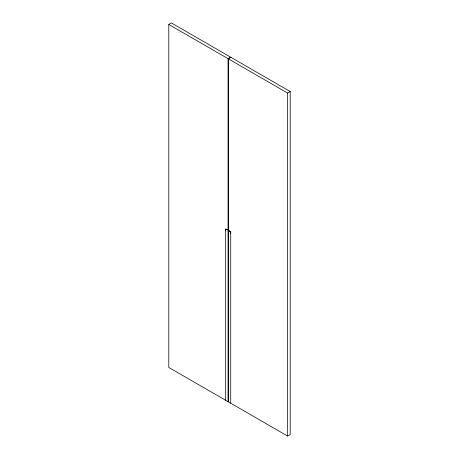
<?xml version="1.0" encoding="UTF-8"?>
<svg xmlns="http://www.w3.org/2000/svg" width="459" height="459" viewBox="0 0 459 459"><rect width="100%" height="100%" fill="white"/><g stroke="black" fill="none" stroke-linecap="round" stroke-linejoin="round"><path stroke-width="0.69" d="M168.792 24.453L171.391 22.95L290.208 91.548L290.208 434.547L287.609 436.05L168.792 367.452L168.792 24.453L287.609 93.051L290.208 91.548M230.653 57.163L228.054 58.666L228.054 401.665M230.946 57.335L228.347 58.838L228.347 401.837M228.054 230.166L225.673 228.794L225.673 400.294M228.347 230.338L230.728 231.709L230.728 403.209M287.609 93.051L287.609 436.05M229.242 230.848A2.1 1.211 60 0 1 230.728 233.424M225.673 230.51A2.1 1.211 60 0 1 227.159 229.649"/></g></svg>
